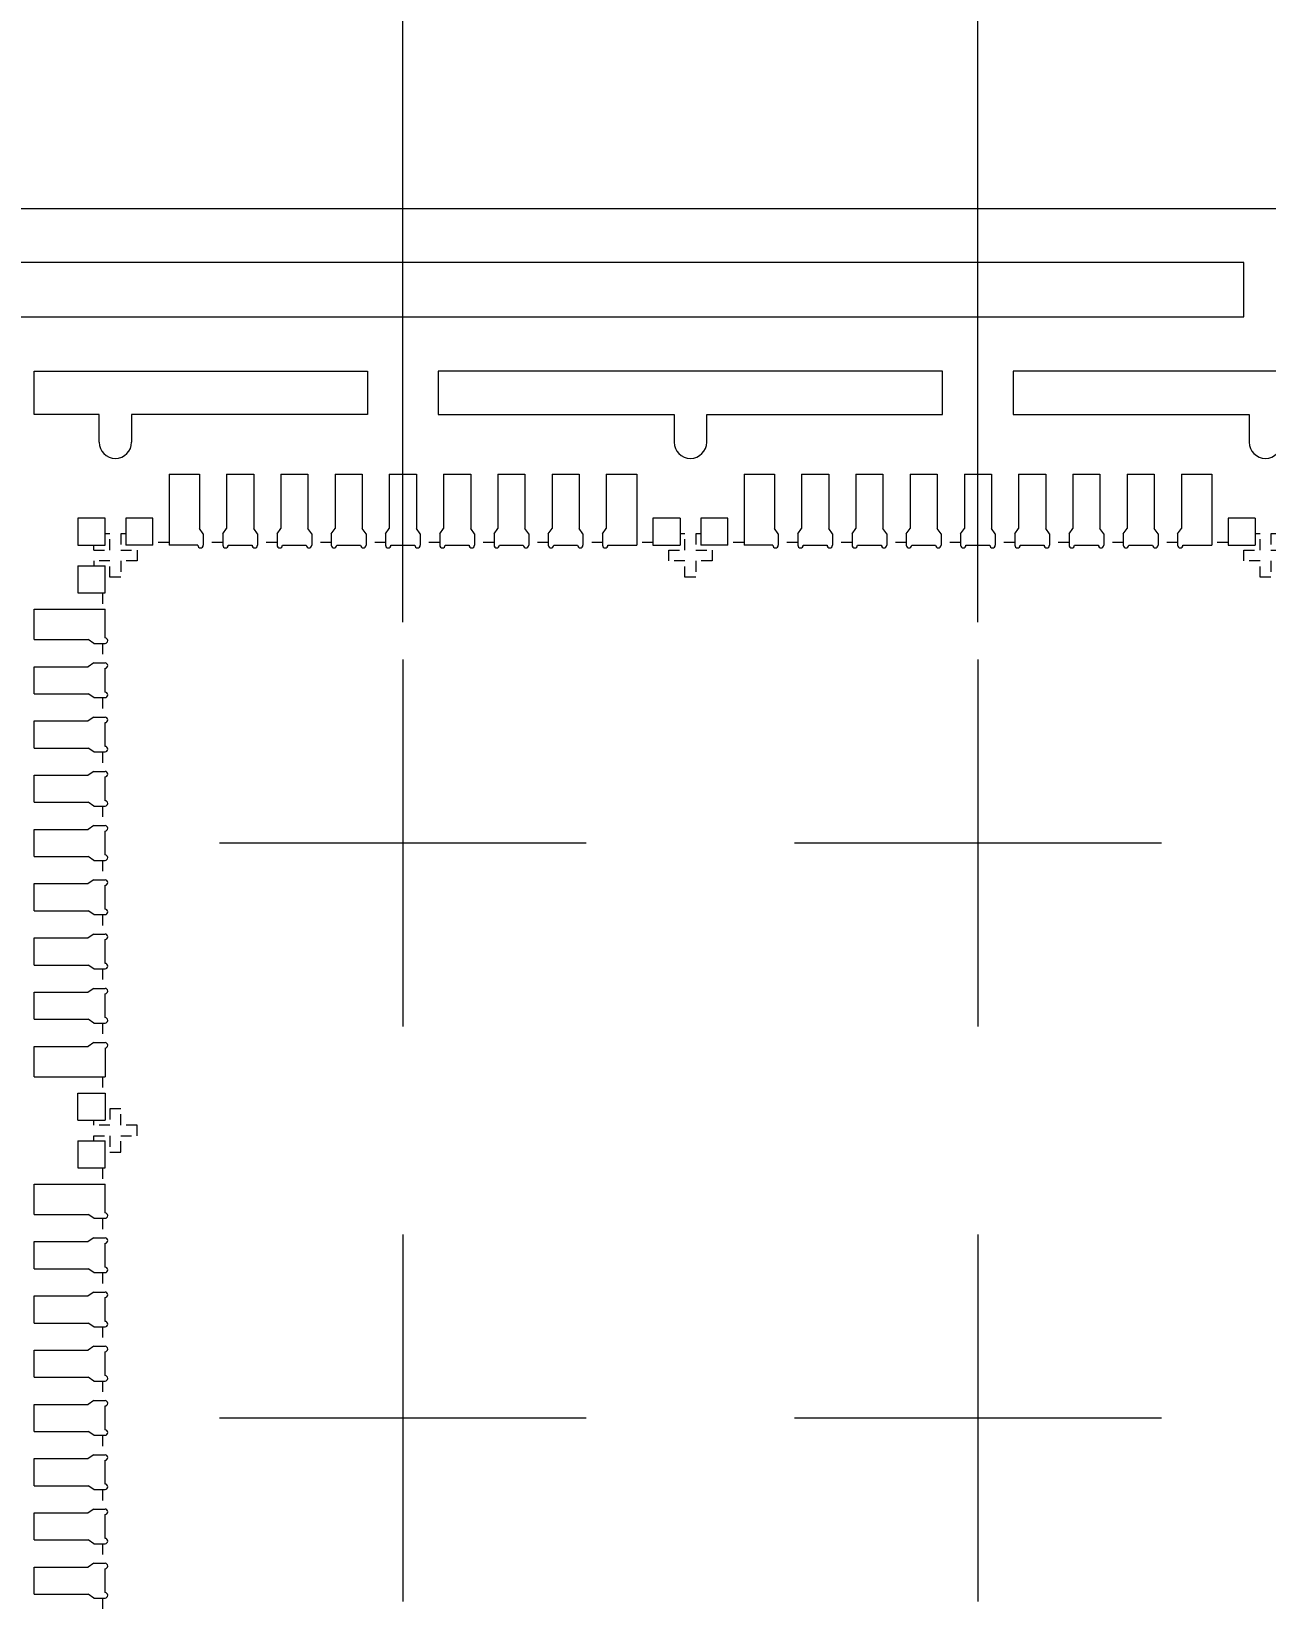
# Model space of a CAD drawing. Extents: x -6879 to 1236, y -1283 to -95.
# Drawn here: x -6788.49 to -6777.12, y -1083.48 to -1068.93 of the extents above; entities that cross this region are included whole.
import ezdxf

# ---------------------------------------------------------------- set-up
doc = ezdxf.new("R2010")
doc.units = 0
doc.header["$LTSCALE"] = 5
doc.header["$MEASUREMENT"] = 0
doc.header["$PDMODE"] = 3
for name, pattern in [('0', [0]), ('CENTER', [2, 1.25, -0.25, 0.25, -0.25]), ('HIDDEN', [0.375, 0.25, -0.125])]:
    doc.linetypes.add(name, pattern=pattern)
doc.layers.get('Defpoints').update_dxf_attribs({"linetype": 'CONTINUOUS'})
for name, color, linetype in [('1', 7, 'CONTINUOUS'), ('1D', 4, 'CONTINUOUS'), ('\\M+5B1EA\\M+5D7A2', 4, '0')]:
    doc.layers.add(name, color=color, linetype=linetype)
doc.layers.add('center', color=1, linetype='CONTINUOUS', lineweight=18)
doc.styles.add('\\M+5CBCE\\M+5CCE5', font='SimSun.ttf')
doc.styles.add('SIMPLEX', font='SIMPLEX')
doc.dimstyles.get("Standard").update_dxf_attribs({"dimscale": 0.12, "dimtxt": 1, "dimasz": 1, "dimexe": 0.3, "dimexo": 0.3, "dimgap": 0.3, "dimtad": 0, "dimdec": 3, "dimzin": 0, "dimdsep": 46, "dimtxsty": 'SIMPLEX', "dimcen": 0.5, "dimclrd": 256, "dimclre": 256, "dimclrt": 256, "dimadec": 0, "dimazin": 0, "dimtfac": 1, "dimtdec": 3, "dimtofl": 0, "dimtmove": 0, "dimatfit": 0, "dimfxl": 0, "dimtolj": 1, "dimtzin": 0, "dimlwd": -1, "dimlwe": -1, "dimarcsym": 0})

# ---------------------------------------------------------------- blocks, each defined once
blk = doc.blocks.new('*D62')
at = {"layer": '\\M+5B1EA\\M+5D7A2', "linetype": 'Continuous', "lineweight": 5}
for p, q in [((-6790.819, -1140.6), (-6790.819, -1149.597)), ((-6790.819, -1149.597), (-6789.361, -1149.837)), ((-6789.361, -1149.837), (-6789.361, -1150.077))]:
    blk.add_line(p, q, dxfattribs=at)
at = {"layer": 'Defpoints', "color": 0}
for p in [(-6756.069, -1068.076), (-6790.819, -1140.564), (-6789.361, -1150.077)]:
    blk.add_point(p, dxfattribs=at)
at = {"layer": '\\M+5B1EA\\M+5D7A2', "lineweight": 5, "insert": (-6789.361, -1152.097), "char_height": 0.96, "attachment_point": 5, "rotation": 90, "style": '\\M+5CBCE\\M+5CCE5'}
blk.add_mtext('\\A1;34.750', dxfattribs=at)

msp = doc.modelspace()

# ---------------------------------------------------------------- linework, layer by layer
at = {"layer": '1', "lineweight": 5}
for p, q in [((-6788.4689, -1072.4635, -0.0291), (-6788.4689, -1072.0635, -0.0291)), ((-6788.4689, -1072.0635, -0.0291), (-6785.3939, -1072.0635, -0.0291)), ((-6785.3939, -1072.0635, -0.0291), (-6785.3939, -1072.4635, -0.0291)), ((-6787.8689, -1072.4635, -0.0291), (-6788.4689, -1072.4635, -0.0291)), ((-6787.8689, -1072.7185, -0.0291), (-6787.8689, -1072.4635, -0.0291)), ((-6785.3939, -1072.4635, -0.0291), (-6787.5689, -1072.4635, -0.0291)), ((-6787.5689, -1072.4635, -0.0291), (-6787.5689, -1072.7185, -0.0291)), ((-6787.2239, -1073.0135, -0.0291), (-6787.2239, -1073.6685, -0.0291)), ((-6782.9139, -1073.0135, -0.0291), (-6782.9139, -1073.6685, -0.0291)), ((-6781.9239, -1073.0135, -0.0291), (-6781.9239, -1073.6685, -0.0291)), ((-6777.6139, -1073.0135, -0.0291), (-6777.6139, -1073.6685, -0.0291)), ((-6787.6239, -1073.4185, -0.0291), (-6787.6239, -1073.6685, -0.0291)), ((-6782.5139, -1073.4185, -0.0291), (-6782.5139, -1073.6685, -0.0291)), ((-6782.3239, -1073.4185, -0.0291), (-6782.3239, -1073.6685, -0.0291)), ((-6777.2139, -1073.4185, -0.0291), (-6777.2139, -1073.6685, -0.0291)), ((-6786.9089, -1073.5635, -0.0291), (-6786.9439, -1073.5135, -0.0291)), ((-6786.9089, -1073.5635, -0.0291), (-6786.9089, -1073.6685, -0.0291)), ((-6786.7289, -1073.5635, -0.0291), (-6786.6939, -1073.5135, -0.0291)), ((-6786.7289, -1073.5635, -0.0291), (-6786.7289, -1073.6685, -0.0291)), ((-6786.4089, -1073.5635, -0.0291), (-6786.4439, -1073.5135, -0.0291)), ((-6786.4089, -1073.5635, -0.0291), (-6786.4089, -1073.6685, -0.0291)), ((-6786.2289, -1073.5635, -0.0291), (-6786.1939, -1073.5135, -0.0291)), ((-6786.2289, -1073.5635, -0.0291), (-6786.2289, -1073.6685, -0.0291)), ((-6785.9089, -1073.5635, -0.0291), (-6785.9439, -1073.5135, -0.0291)), ((-6785.9089, -1073.5635, -0.0291), (-6785.9089, -1073.6685, -0.0291)), ((-6785.7289, -1073.5635, -0.0291), (-6785.6939, -1073.5135, -0.0291)), ((-6785.7289, -1073.5635, -0.0291), (-6785.7289, -1073.6685, -0.0291)), ((-6785.4089, -1073.5635, -0.0291), (-6785.4439, -1073.5135, -0.0291)), ((-6785.4089, -1073.5635, -0.0291), (-6785.4089, -1073.6685, -0.0291)), ((-6785.2289, -1073.5635, -0.0291), (-6785.1939, -1073.5135, -0.0291)), ((-6785.2289, -1073.5635, -0.0291), (-6785.2289, -1073.6685, -0.0291)), ((-6784.9089, -1073.5635, -0.0291), (-6784.9439, -1073.5135, -0.0291)), ((-6784.9089, -1073.5635, -0.0291), (-6784.9089, -1073.6685, -0.0291)), ((-6784.7289, -1073.5635, -0.0291), (-6784.6939, -1073.5135, -0.0291)), ((-6784.7289, -1073.5635, -0.0291), (-6784.7289, -1073.6685, -0.0291)), ((-6784.4089, -1073.5635, -0.0291), (-6784.4439, -1073.5135, -0.0291)), ((-6784.4089, -1073.5635, -0.0291), (-6784.4089, -1073.6685, -0.0291)), ((-6784.2289, -1073.5635, -0.0291), (-6784.1939, -1073.5135, -0.0291)), ((-6784.2289, -1073.5635, -0.0291), (-6784.2289, -1073.6685, -0.0291)), ((-6783.9089, -1073.5635, -0.0291), (-6783.9439, -1073.5135, -0.0291)), ((-6783.9089, -1073.5635, -0.0291), (-6783.9089, -1073.6685, -0.0291)), ((-6783.7289, -1073.5635, -0.0291), (-6783.6939, -1073.5135, -0.0291)), ((-6783.7289, -1073.5635, -0.0291), (-6783.7289, -1073.6685, -0.0291)), ((-6783.4089, -1073.5635, -0.0291), (-6783.4439, -1073.5135, -0.0291)), ((-6783.4089, -1073.5635, -0.0291), (-6783.4089, -1073.6685, -0.0291)), ((-6783.2289, -1073.5635, -0.0291), (-6783.1939, -1073.5135, -0.0291)), ((-6783.2289, -1073.5635, -0.0291), (-6783.2289, -1073.6685, -0.0291)), ((-6781.6089, -1073.5635, -0.0291), (-6781.6439, -1073.5135, -0.0291)), ((-6781.6089, -1073.5635, -0.0291), (-6781.6089, -1073.6685, -0.0291)), ((-6781.4289, -1073.5635, -0.0291), (-6781.3939, -1073.5135, -0.0291)), ((-6781.4289, -1073.5635, -0.0291), (-6781.4289, -1073.6685, -0.0291)), ((-6781.1089, -1073.5635, -0.0291), (-6781.1439, -1073.5135, -0.0291)), ((-6781.1089, -1073.5635, -0.0291), (-6781.1089, -1073.6685, -0.0291)), ((-6780.9289, -1073.5635, -0.0291), (-6780.8939, -1073.5135, -0.0291)), ((-6780.9289, -1073.5635, -0.0291), (-6780.9289, -1073.6685, -0.0291)), ((-6780.6089, -1073.5635, -0.0291), (-6780.6439, -1073.5135, -0.0291)), ((-6780.6089, -1073.5635, -0.0291), (-6780.6089, -1073.6685, -0.0291)), ((-6780.4289, -1073.5635, -0.0291), (-6780.3939, -1073.5135, -0.0291)), ((-6780.4289, -1073.5635, -0.0291), (-6780.4289, -1073.6685, -0.0291)), ((-6780.1089, -1073.5635, -0.0291), (-6780.1439, -1073.5135, -0.0291)), ((-6780.1089, -1073.5635, -0.0291), (-6780.1089, -1073.6685, -0.0291)), ((-6779.9289, -1073.5635, -0.0291), (-6779.8939, -1073.5135, -0.0291)), ((-6779.9289, -1073.5635, -0.0291), (-6779.9289, -1073.6685, -0.0291)), ((-6779.6089, -1073.5635, -0.0291), (-6779.6439, -1073.5135, -0.0291)), ((-6779.6089, -1073.5635, -0.0291), (-6779.6089, -1073.6685, -0.0291)), ((-6779.4289, -1073.5635, -0.0291), (-6779.3939, -1073.5135, -0.0291)), ((-6779.4289, -1073.5635, -0.0291), (-6779.4289, -1073.6685, -0.0291)), ((-6779.1089, -1073.5635, -0.0291), (-6779.1439, -1073.5135, -0.0291)), ((-6779.1089, -1073.5635, -0.0291), (-6779.1089, -1073.6685, -0.0291)), ((-6778.9289, -1073.5635, -0.0291), (-6778.8939, -1073.5135, -0.0291)), ((-6778.9289, -1073.5635, -0.0291), (-6778.9289, -1073.6685, -0.0291)), ((-6778.6089, -1073.5635, -0.0291), (-6778.6439, -1073.5135, -0.0291)), ((-6778.6089, -1073.5635, -0.0291), (-6778.6089, -1073.6685, -0.0291)), ((-6778.4289, -1073.5635, -0.0291), (-6778.3939, -1073.5135, -0.0291)), ((-6778.4289, -1073.5635, -0.0291), (-6778.4289, -1073.6685, -0.0291)), ((-6778.1089, -1073.5635, -0.0291), (-6778.1439, -1073.5135, -0.0291)), ((-6778.1089, -1073.5635, -0.0291), (-6778.1089, -1073.6685, -0.0291)), ((-6777.9289, -1073.5635, -0.0291), (-6777.8939, -1073.5135, -0.0291)), ((-6777.9289, -1073.5635, -0.0291), (-6777.9289, -1073.6685, -0.0291)), ((-6787.3739, -1073.6685, -0.0291), (-6787.6239, -1073.6685, -0.0291)), ((-6786.9589, -1073.6685, -0.0291), (-6787.2239, -1073.6685, -0.0291)), ((-6786.6789, -1073.6685, -0.0291), (-6786.4589, -1073.6685, -0.0291)), ((-6786.1789, -1073.6685, -0.0291), (-6785.9589, -1073.6685, -0.0291)), ((-6785.6789, -1073.6685, -0.0291), (-6785.4589, -1073.6685, -0.0291)), ((-6785.1789, -1073.6685, -0.0291), (-6784.9589, -1073.6685, -0.0291)), ((-6784.6789, -1073.6685, -0.0291), (-6784.4589, -1073.6685, -0.0291)), ((-6784.1789, -1073.6685, -0.0291), (-6783.9589, -1073.6685, -0.0291)), ((-6783.6789, -1073.6685, -0.0291), (-6783.4589, -1073.6685, -0.0291)), ((-6783.1789, -1073.6685, -0.0291), (-6782.9139, -1073.6685, -0.0291)), ((-6782.7639, -1073.6685, -0.0291), (-6782.5139, -1073.6685, -0.0291)), ((-6782.0739, -1073.6685, -0.0291), (-6782.3239, -1073.6685, -0.0291)), ((-6781.6589, -1073.6685, -0.0291), (-6781.9239, -1073.6685, -0.0291)), ((-6781.3789, -1073.6685, -0.0291), (-6781.1589, -1073.6685, -0.0291)), ((-6780.8789, -1073.6685, -0.0291), (-6780.6589, -1073.6685, -0.0291)), ((-6780.3789, -1073.6685, -0.0291), (-6780.1589, -1073.6685, -0.0291)), ((-6779.8789, -1073.6685, -0.0291), (-6779.6589, -1073.6685, -0.0291)), ((-6779.3789, -1073.6685, -0.0291), (-6779.1589, -1073.6685, -0.0291)), ((-6778.8789, -1073.6685, -0.0291), (-6778.6589, -1073.6685, -0.0291)), ((-6778.3789, -1073.6685, -0.0291), (-6778.1589, -1073.6685, -0.0291)), ((-6777.8789, -1073.6685, -0.0291), (-6777.6139, -1073.6685, -0.0291)), ((-6777.4639, -1073.6685, -0.0291), (-6777.2139, -1073.6685, -0.0291)), ((-6788.0639, -1073.8585, -0.0291), (-6787.8139, -1073.8585, -0.0291)), ((-6787.8139, -1074.1085, -0.0291), (-6787.8139, -1073.8585, -0.0291)), ((-6788.4689, -1074.2585, -0.0291), (-6787.8139, -1074.2585, -0.0291)), ((-6787.8139, -1074.5235, -0.0291), (-6787.8139, -1074.2585, -0.0291)), ((-6787.9189, -1074.5735, -0.0291), (-6787.9689, -1074.5385, -0.0291)), ((-6787.9189, -1074.5735, -0.0291), (-6787.8139, -1074.5735, -0.0291)), ((-6787.9189, -1074.7535, -0.0291), (-6787.9689, -1074.7885, -0.0291)), ((-6787.9189, -1074.7535, -0.0291), (-6787.8139, -1074.7535, -0.0291)), ((-6787.8139, -1075.0235, -0.0291), (-6787.8139, -1074.8035, -0.0291)), ((-6787.9189, -1075.0735, -0.0291), (-6787.9689, -1075.0385, -0.0291)), ((-6787.9189, -1075.0735, -0.0291), (-6787.8139, -1075.0735, -0.0291)), ((-6787.9189, -1075.2535, -0.0291), (-6787.9689, -1075.2885, -0.0291)), ((-6787.9189, -1075.2535, -0.0291), (-6787.8139, -1075.2535, -0.0291)), ((-6787.8139, -1075.5235, -0.0291), (-6787.8139, -1075.3035, -0.0291)), ((-6787.9189, -1075.5735, -0.0291), (-6787.9689, -1075.5385, -0.0291)), ((-6787.9189, -1075.5735, -0.0291), (-6787.8139, -1075.5735, -0.0291)), ((-6787.9189, -1075.7535, -0.0291), (-6787.9689, -1075.7885, -0.0291)), ((-6787.9189, -1075.7535, -0.0291), (-6787.8139, -1075.7535, -0.0291)), ((-6787.8139, -1076.0235, -0.0291), (-6787.8139, -1075.8035, -0.0291)), ((-6787.9189, -1076.0735, -0.0291), (-6787.9689, -1076.0385, -0.0291)), ((-6787.9189, -1076.0735, -0.0291), (-6787.8139, -1076.0735, -0.0291)), ((-6787.9189, -1076.2535, -0.0291), (-6787.9689, -1076.2885, -0.0291)), ((-6787.9189, -1076.2535, -0.0291), (-6787.8139, -1076.2535, -0.0291)), ((-6787.8139, -1076.5235, -0.0291), (-6787.8139, -1076.3035, -0.0291)), ((-6787.9189, -1076.5735, -0.0291), (-6787.9689, -1076.5385, -0.0291)), ((-6787.9189, -1076.5735, -0.0291), (-6787.8139, -1076.5735, -0.0291)), ((-6787.9189, -1076.7535, -0.0291), (-6787.9689, -1076.7885, -0.0291)), ((-6787.9189, -1076.7535, -0.0291), (-6787.8139, -1076.7535, -0.0291)), ((-6787.8139, -1077.0235, -0.0291), (-6787.8139, -1076.8035, -0.0291)), ((-6787.9189, -1077.0735, -0.0291), (-6787.9689, -1077.0385, -0.0291)), ((-6787.9189, -1077.0735, -0.0291), (-6787.8139, -1077.0735, -0.0291)), ((-6787.9189, -1077.2535, -0.0291), (-6787.9689, -1077.2885, -0.0291)), ((-6787.9189, -1077.2535, -0.0291), (-6787.8139, -1077.2535, -0.0291)), ((-6787.8139, -1077.5235, -0.0291), (-6787.8139, -1077.3035, -0.0291)), ((-6787.9189, -1077.5735, -0.0291), (-6787.9689, -1077.5385, -0.0291)), ((-6787.9189, -1077.5735, -0.0291), (-6787.8139, -1077.5735, -0.0291)), ((-6787.9189, -1077.7535, -0.0291), (-6787.9689, -1077.7885, -0.0291)), ((-6787.9189, -1077.7535, -0.0291), (-6787.8139, -1077.7535, -0.0291)), ((-6787.8139, -1078.0235, -0.0291), (-6787.8139, -1077.8035, -0.0291)), ((-6787.9189, -1078.0735, -0.0291), (-6787.9689, -1078.0385, -0.0291)), ((-6787.9189, -1078.0735, -0.0291), (-6787.8139, -1078.0735, -0.0291)), ((-6787.9189, -1078.2535, -0.0291), (-6787.9689, -1078.2885, -0.0291)), ((-6787.9189, -1078.2535, -0.0291), (-6787.8139, -1078.2535, -0.0291)), ((-6787.8139, -1078.3035, -0.0291), (-6787.8139, -1078.5685, -0.0291)), ((-6788.4689, -1078.5685, -0.0291), (-6787.8139, -1078.5685, -0.0291)), ((-6787.8139, -1078.7185, -0.0291), (-6787.8139, -1078.9685, -0.0291)), ((-6788.0639, -1078.9685, -0.0291), (-6787.8139, -1078.9685, -0.0291)), ((-6788.0639, -1079.1585, -0.0291), (-6787.8139, -1079.1585, -0.0291)), ((-6787.8139, -1079.4085, -0.0291), (-6787.8139, -1079.1585, -0.0291)), ((-6788.4689, -1079.5585, -0.0291), (-6787.8139, -1079.5585, -0.0291)), ((-6787.8139, -1079.8235, -0.0291), (-6787.8139, -1079.5585, -0.0291)), ((-6787.9189, -1079.8735, -0.0291), (-6787.9689, -1079.8385, -0.0291)), ((-6787.9189, -1079.8735, -0.0291), (-6787.8139, -1079.8735, -0.0291)), ((-6787.9189, -1080.0535, -0.0291), (-6787.9689, -1080.0885, -0.0291)), ((-6787.9189, -1080.0535, -0.0291), (-6787.8139, -1080.0535, -0.0291)), ((-6787.8139, -1080.3235, -0.0291), (-6787.8139, -1080.1035, -0.0291)), ((-6787.9189, -1080.3735, -0.0291), (-6787.9689, -1080.3385, -0.0291)), ((-6787.9189, -1080.3735, -0.0291), (-6787.8139, -1080.3735, -0.0291)), ((-6787.9189, -1080.5535, -0.0291), (-6787.9689, -1080.5885, -0.0291)), ((-6787.9189, -1080.5535, -0.0291), (-6787.8139, -1080.5535, -0.0291)), ((-6787.8139, -1080.8235, -0.0291), (-6787.8139, -1080.6035, -0.0291)), ((-6787.9189, -1080.8735, -0.0291), (-6787.9689, -1080.8385, -0.0291)), ((-6787.9189, -1080.8735, -0.0291), (-6787.8139, -1080.8735, -0.0291)), ((-6787.9189, -1081.0535, -0.0291), (-6787.9689, -1081.0885, -0.0291)), ((-6787.9189, -1081.0535, -0.0291), (-6787.8139, -1081.0535, -0.0291)), ((-6787.8139, -1081.3235, -0.0291), (-6787.8139, -1081.1035, -0.0291)), ((-6787.9189, -1081.3735, -0.0291), (-6787.9689, -1081.3385, -0.0291)), ((-6787.9189, -1081.3735, -0.0291), (-6787.8139, -1081.3735, -0.0291)), ((-6787.9189, -1081.5535, -0.0291), (-6787.9689, -1081.5885, -0.0291)), ((-6787.9189, -1081.5535, -0.0291), (-6787.8139, -1081.5535, -0.0291)), ((-6787.8139, -1081.8235, -0.0291), (-6787.8139, -1081.6035, -0.0291)), ((-6787.9189, -1081.8735, -0.0291), (-6787.9689, -1081.8385, -0.0291)), ((-6787.9189, -1081.8735, -0.0291), (-6787.8139, -1081.8735, -0.0291)), ((-6787.9189, -1082.0535, -0.0291), (-6787.9689, -1082.0885, -0.0291)), ((-6787.9189, -1082.0535, -0.0291), (-6787.8139, -1082.0535, -0.0291)), ((-6787.8139, -1082.3235, -0.0291), (-6787.8139, -1082.1035, -0.0291)), ((-6787.9189, -1082.3735, -0.0291), (-6787.9689, -1082.3385, -0.0291)), ((-6787.9189, -1082.3735, -0.0291), (-6787.8139, -1082.3735, -0.0291)), ((-6787.9189, -1082.5535, -0.0291), (-6787.9689, -1082.5885, -0.0291)), ((-6787.9189, -1082.5535, -0.0291), (-6787.8139, -1082.5535, -0.0291)), ((-6787.8139, -1082.8235, -0.0291), (-6787.8139, -1082.6035, -0.0291)), ((-6787.9189, -1082.8735, -0.0291), (-6787.9689, -1082.8385, -0.0291)), ((-6787.9189, -1082.8735, -0.0291), (-6787.8139, -1082.8735, -0.0291)), ((-6787.9189, -1083.0535, -0.0291), (-6787.9689, -1083.0885, -0.0291)), ((-6787.9189, -1083.0535, -0.0291), (-6787.8139, -1083.0535, -0.0291)), ((-6787.8139, -1083.3235, -0.0291), (-6787.8139, -1083.1035, -0.0291)), ((-6787.9189, -1083.3735, -0.0291), (-6787.9689, -1083.3385, -0.0291)), ((-6787.9189, -1083.3735, -0.0291), (-6787.8139, -1083.3735, -0.0291))]:
    msp.add_line(p, q, dxfattribs=at)
at = {"layer": '1', "color": 7, "lineweight": 5}
for p, q in [((-6787.2239, -1073.0135, -0.0291), (-6786.9439, -1073.0135, -0.0291)), ((-6786.9439, -1073.0135, -0.0291), (-6786.9439, -1073.5135, -0.0291)), ((-6786.6939, -1073.0135, -0.0291), (-6786.4439, -1073.0135, -0.0291)), ((-6786.6939, -1073.0135, -0.0291), (-6786.6939, -1073.5135, -0.0291)), ((-6786.4439, -1073.0135, -0.0291), (-6786.4439, -1073.5135, -0.0291)), ((-6786.1939, -1073.0135, -0.0291), (-6785.9439, -1073.0135, -0.0291)), ((-6786.1939, -1073.0135, -0.0291), (-6786.1939, -1073.5135, -0.0291)), ((-6785.9439, -1073.0135, -0.0291), (-6785.9439, -1073.5135, -0.0291)), ((-6785.6939, -1073.0135, -0.0291), (-6785.4439, -1073.0135, -0.0291)), ((-6785.6939, -1073.0135, -0.0291), (-6785.6939, -1073.5135, -0.0291)), ((-6785.4439, -1073.0135, -0.0291), (-6785.4439, -1073.5135, -0.0291)), ((-6785.1939, -1073.0135, -0.0291), (-6784.9439, -1073.0135, -0.0291)), ((-6785.1939, -1073.0135, -0.0291), (-6785.1939, -1073.5135, -0.0291)), ((-6784.9439, -1073.0135, -0.0291), (-6784.9439, -1073.5135, -0.0291)), ((-6784.6939, -1073.0135, -0.0291), (-6784.4439, -1073.0135, -0.0291)), ((-6784.6939, -1073.0135, -0.0291), (-6784.6939, -1073.5135, -0.0291)), ((-6784.4439, -1073.0135, -0.0291), (-6784.4439, -1073.5135, -0.0291)), ((-6784.1939, -1073.0135, -0.0291), (-6783.9439, -1073.0135, -0.0291)), ((-6784.1939, -1073.0135, -0.0291), (-6784.1939, -1073.5135, -0.0291)), ((-6783.9439, -1073.0135, -0.0291), (-6783.9439, -1073.5135, -0.0291)), ((-6783.6939, -1073.0135, -0.0291), (-6783.4439, -1073.0135, -0.0291)), ((-6783.6939, -1073.0135, -0.0291), (-6783.6939, -1073.5135, -0.0291)), ((-6783.4439, -1073.0135, -0.0291), (-6783.4439, -1073.5135, -0.0291)), ((-6783.1939, -1073.0135, -0.0291), (-6782.9139, -1073.0135, -0.0291)), ((-6783.1939, -1073.0135, -0.0291), (-6783.1939, -1073.5135, -0.0291)), ((-6781.9239, -1073.0135, -0.0291), (-6781.6439, -1073.0135, -0.0291)), ((-6781.6439, -1073.0135, -0.0291), (-6781.6439, -1073.5135, -0.0291)), ((-6781.3939, -1073.0135, -0.0291), (-6781.1439, -1073.0135, -0.0291)), ((-6781.3939, -1073.0135, -0.0291), (-6781.3939, -1073.5135, -0.0291)), ((-6781.1439, -1073.0135, -0.0291), (-6781.1439, -1073.5135, -0.0291)), ((-6780.8939, -1073.0135, -0.0291), (-6780.6439, -1073.0135, -0.0291)), ((-6780.8939, -1073.0135, -0.0291), (-6780.8939, -1073.5135, -0.0291)), ((-6780.6439, -1073.0135, -0.0291), (-6780.6439, -1073.5135, -0.0291)), ((-6780.3939, -1073.0135, -0.0291), (-6780.1439, -1073.0135, -0.0291)), ((-6780.3939, -1073.0135, -0.0291), (-6780.3939, -1073.5135, -0.0291)), ((-6780.1439, -1073.0135, -0.0291), (-6780.1439, -1073.5135, -0.0291)), ((-6779.8939, -1073.0135, -0.0291), (-6779.6439, -1073.0135, -0.0291)), ((-6779.8939, -1073.0135, -0.0291), (-6779.8939, -1073.5135, -0.0291)), ((-6779.6439, -1073.0135, -0.0291), (-6779.6439, -1073.5135, -0.0291)), ((-6779.3939, -1073.0135, -0.0291), (-6779.1439, -1073.0135, -0.0291)), ((-6779.3939, -1073.0135, -0.0291), (-6779.3939, -1073.5135, -0.0291)), ((-6779.1439, -1073.0135, -0.0291), (-6779.1439, -1073.5135, -0.0291)), ((-6778.8939, -1073.0135, -0.0291), (-6778.6439, -1073.0135, -0.0291)), ((-6778.8939, -1073.0135, -0.0291), (-6778.8939, -1073.5135, -0.0291)), ((-6778.6439, -1073.0135, -0.0291), (-6778.6439, -1073.5135, -0.0291)), ((-6778.3939, -1073.0135, -0.0291), (-6778.1439, -1073.0135, -0.0291)), ((-6778.3939, -1073.0135, -0.0291), (-6778.3939, -1073.5135, -0.0291)), ((-6778.1439, -1073.0135, -0.0291), (-6778.1439, -1073.5135, -0.0291)), ((-6777.8939, -1073.0135, -0.0291), (-6777.6139, -1073.0135, -0.0291)), ((-6777.8939, -1073.0135, -0.0291), (-6777.8939, -1073.5135, -0.0291)), ((-6788.4689, -1074.5385, -0.0291), (-6788.4689, -1074.2585, -0.0291)), ((-6788.4689, -1074.5385, -0.0291), (-6787.9689, -1074.5385, -0.0291)), ((-6788.4689, -1075.0385, -0.0291), (-6788.4689, -1074.7885, -0.0291)), ((-6788.4689, -1074.7885, -0.0291), (-6787.9689, -1074.7885, -0.0291)), ((-6788.4689, -1075.0385, -0.0291), (-6787.9689, -1075.0385, -0.0291)), ((-6788.4689, -1075.5385, -0.0291), (-6788.4689, -1075.2885, -0.0291)), ((-6788.4689, -1075.2885, -0.0291), (-6787.9689, -1075.2885, -0.0291)), ((-6788.4689, -1075.5385, -0.0291), (-6787.9689, -1075.5385, -0.0291)), ((-6788.4689, -1076.0385, -0.0291), (-6788.4689, -1075.7885, -0.0291)), ((-6788.4689, -1075.7885, -0.0291), (-6787.9689, -1075.7885, -0.0291)), ((-6788.4689, -1076.0385, -0.0291), (-6787.9689, -1076.0385, -0.0291)), ((-6788.4689, -1076.5385, -0.0291), (-6788.4689, -1076.2885, -0.0291)), ((-6788.4689, -1076.2885, -0.0291), (-6787.9689, -1076.2885, -0.0291)), ((-6788.4689, -1076.5385, -0.0291), (-6787.9689, -1076.5385, -0.0291)), ((-6788.4689, -1077.0385, -0.0291), (-6788.4689, -1076.7885, -0.0291)), ((-6788.4689, -1076.7885, -0.0291), (-6787.9689, -1076.7885, -0.0291)), ((-6788.4689, -1077.0385, -0.0291), (-6787.9689, -1077.0385, -0.0291)), ((-6788.4689, -1077.5385, -0.0291), (-6788.4689, -1077.2885, -0.0291)), ((-6788.4689, -1077.2885, -0.0291), (-6787.9689, -1077.2885, -0.0291)), ((-6788.4689, -1077.5385, -0.0291), (-6787.9689, -1077.5385, -0.0291)), ((-6788.4689, -1078.0385, -0.0291), (-6788.4689, -1077.7885, -0.0291)), ((-6788.4689, -1077.7885, -0.0291), (-6787.9689, -1077.7885, -0.0291)), ((-6788.4689, -1078.0385, -0.0291), (-6787.9689, -1078.0385, -0.0291)), ((-6788.4689, -1078.5685, -0.0291), (-6788.4689, -1078.2885, -0.0291)), ((-6788.4689, -1078.2885, -0.0291), (-6787.9689, -1078.2885, -0.0291)), ((-6788.4689, -1079.8385, -0.0291), (-6788.4689, -1079.5585, -0.0291)), ((-6788.4689, -1079.8385, -0.0291), (-6787.9689, -1079.8385, -0.0291)), ((-6788.4689, -1080.3385, -0.0291), (-6788.4689, -1080.0885, -0.0291)), ((-6788.4689, -1080.0885, -0.0291), (-6787.9689, -1080.0885, -0.0291)), ((-6788.4689, -1080.3385, -0.0291), (-6787.9689, -1080.3385, -0.0291)), ((-6788.4689, -1080.8385, -0.0291), (-6788.4689, -1080.5885, -0.0291)), ((-6788.4689, -1080.5885, -0.0291), (-6787.9689, -1080.5885, -0.0291)), ((-6788.4689, -1080.8385, -0.0291), (-6787.9689, -1080.8385, -0.0291)), ((-6788.4689, -1081.3385, -0.0291), (-6788.4689, -1081.0885, -0.0291)), ((-6788.4689, -1081.0885, -0.0291), (-6787.9689, -1081.0885, -0.0291)), ((-6788.4689, -1081.3385, -0.0291), (-6787.9689, -1081.3385, -0.0291)), ((-6788.4689, -1081.8385, -0.0291), (-6788.4689, -1081.5885, -0.0291)), ((-6788.4689, -1081.5885, -0.0291), (-6787.9689, -1081.5885, -0.0291)), ((-6788.4689, -1081.8385, -0.0291), (-6787.9689, -1081.8385, -0.0291)), ((-6788.4689, -1082.3385, -0.0291), (-6788.4689, -1082.0885, -0.0291)), ((-6788.4689, -1082.0885, -0.0291), (-6787.9689, -1082.0885, -0.0291)), ((-6788.4689, -1082.3385, -0.0291), (-6787.9689, -1082.3385, -0.0291)), ((-6788.4689, -1082.8385, -0.0291), (-6788.4689, -1082.5885, -0.0291)), ((-6788.4689, -1082.5885, -0.0291), (-6787.9689, -1082.5885, -0.0291)), ((-6788.4689, -1082.8385, -0.0291), (-6787.9689, -1082.8385, -0.0291)), ((-6788.4689, -1083.3385, -0.0291), (-6788.4689, -1083.0885, -0.0291)), ((-6788.4689, -1083.0885, -0.0291), (-6787.9689, -1083.0885, -0.0291)), ((-6788.4689, -1083.3385, -0.0291), (-6787.9689, -1083.3385, -0.0291))]:
    msp.add_line(p, q, dxfattribs=at)
at = {"layer": '1', "lineweight": 5, "elevation": -0.0291}
for points in [[(-6790.3189, -1071.5635), (-6777.3189, -1071.5635), (-6777.3189, -1071.0635), (-6790.3189, -1071.0635)], [(-6788.0639, -1073.6685), (-6787.8139, -1073.6685), (-6787.8139, -1073.4185), (-6788.0639, -1073.4185)]]:
    msp.add_lwpolyline(points, close=True, dxfattribs=at)
for points in [[(-6782.5689, -1072.7185, 1), (-6782.2689, -1072.7185), (-6782.2689, -1072.4635), (-6780.0939, -1072.4635), (-6780.0939, -1072.0635), (-6784.7439, -1072.0635), (-6784.7439, -1072.4635), (-6782.5689, -1072.4635)], [(-6777.2689, -1072.7185, 1), (-6776.9689, -1072.7185), (-6776.9689, -1072.4635), (-6774.7939, -1072.4635), (-6774.7939, -1072.0635), (-6779.4439, -1072.0635), (-6779.4439, -1072.4635), (-6777.2689, -1072.4635)]]:
    msp.add_lwpolyline(points, format="xyb", close=True, dxfattribs=at)
for points in [[(-6787.3739, -1073.6685), (-6787.3739, -1073.4185), (-6787.6239, -1073.4185)], [(-6782.5139, -1073.4185), (-6782.7639, -1073.4185), (-6782.7639, -1073.6685)], [(-6782.0739, -1073.6685), (-6782.0739, -1073.4185), (-6782.3239, -1073.4185)], [(-6777.2139, -1073.4185), (-6777.4639, -1073.4185), (-6777.4639, -1073.6685)], [(-6788.0639, -1073.8585), (-6788.0639, -1074.1085), (-6787.8139, -1074.1085)], [(-6788.0639, -1078.9685), (-6788.0639, -1078.7185), (-6787.8139, -1078.7185)], [(-6788.0639, -1079.1585), (-6788.0639, -1079.4085), (-6787.8139, -1079.4085)]]:
    msp.add_lwpolyline(points, dxfattribs=at)
at = {"layer": '1', "lineweight": 5}
for centre, radius, start, end in [((-6787.7189, -1072.7185, -0.0291), 0.15, 180, 360), ((-6786.9339, -1073.6685, -0.0291), 0.025, 180, 0), ((-6786.7039, -1073.6685, -0.0291), 0.025, 180, 0), ((-6786.4339, -1073.6685, -0.0291), 0.025, 180, 0), ((-6786.2039, -1073.6685, -0.0291), 0.025, 180, 0), ((-6785.9339, -1073.6685, -0.0291), 0.025, 180, 0), ((-6785.7039, -1073.6685, -0.0291), 0.025, 180, 0), ((-6785.4339, -1073.6685, -0.0291), 0.025, 180, 0), ((-6785.2039, -1073.6685, -0.0291), 0.025, 180, 0), ((-6784.9339, -1073.6685, -0.0291), 0.025, 180, 0), ((-6784.7039, -1073.6685, -0.0291), 0.025, 180, 0), ((-6784.4339, -1073.6685, -0.0291), 0.025, 180, 0), ((-6784.2039, -1073.6685, -0.0291), 0.025, 180, 0), ((-6783.9339, -1073.6685, -0.0291), 0.025, 180, 0), ((-6783.7039, -1073.6685, -0.0291), 0.025, 180, 0), ((-6783.4339, -1073.6685, -0.0291), 0.025, 180, 0), ((-6783.2039, -1073.6685, -0.0291), 0.025, 180, 0), ((-6781.6339, -1073.6685, -0.0291), 0.025, 180, 0), ((-6781.4039, -1073.6685, -0.0291), 0.025, 180, 0), ((-6781.1339, -1073.6685, -0.0291), 0.025, 180, 0), ((-6780.9039, -1073.6685, -0.0291), 0.025, 180, 0), ((-6780.6339, -1073.6685, -0.0291), 0.025, 180, 0), ((-6780.4039, -1073.6685, -0.0291), 0.025, 180, 0), ((-6780.1339, -1073.6685, -0.0291), 0.025, 180, 0), ((-6779.9039, -1073.6685, -0.0291), 0.025, 180, 0), ((-6779.6339, -1073.6685, -0.0291), 0.025, 180, 0), ((-6779.4039, -1073.6685, -0.0291), 0.025, 180, 0), ((-6779.1339, -1073.6685, -0.0291), 0.025, 180, 0), ((-6778.9039, -1073.6685, -0.0291), 0.025, 180, 0), ((-6778.6339, -1073.6685, -0.0291), 0.025, 180, 0), ((-6778.4039, -1073.6685, -0.0291), 0.025, 180, 0), ((-6778.1339, -1073.6685, -0.0291), 0.025, 180, 0), ((-6777.9039, -1073.6685, -0.0291), 0.025, 180, 0), ((-6787.8139, -1074.5485, -0.0291), 0.025, 270, 90), ((-6787.8139, -1074.7785, -0.0291), 0.025, 270, 90), ((-6787.8139, -1075.0485, -0.0291), 0.025, 270, 90), ((-6787.8139, -1075.2785, -0.0291), 0.025, 270, 90), ((-6787.8139, -1075.5485, -0.0291), 0.025, 270, 90), ((-6787.8139, -1075.7785, -0.0291), 0.025, 270, 90), ((-6787.8139, -1076.0485, -0.0291), 0.025, 270, 90), ((-6787.8139, -1076.2785, -0.0291), 0.025, 270, 90), ((-6787.8139, -1076.5485, -0.0291), 0.025, 270, 90), ((-6787.8139, -1076.7785, -0.0291), 0.025, 270, 90), ((-6787.8139, -1077.0485, -0.0291), 0.025, 270, 90), ((-6787.8139, -1077.2785, -0.0291), 0.025, 270, 90), ((-6787.8139, -1077.5485, -0.0291), 0.025, 270, 90), ((-6787.8139, -1077.7785, -0.0291), 0.025, 270, 90), ((-6787.8139, -1078.0485, -0.0291), 0.025, 270, 90), ((-6787.8139, -1078.2785, -0.0291), 0.025, 270, 90), ((-6787.8139, -1079.8485, -0.0291), 0.025, 270, 90), ((-6787.8139, -1080.0785, -0.0291), 0.025, 270, 90), ((-6787.8139, -1080.3485, -0.0291), 0.025, 270, 90), ((-6787.8139, -1080.5785, -0.0291), 0.025, 270, 90), ((-6787.8139, -1080.8485, -0.0291), 0.025, 270, 90), ((-6787.8139, -1081.0785, -0.0291), 0.025, 270, 90), ((-6787.8139, -1081.3485, -0.0291), 0.025, 270, 90), ((-6787.8139, -1081.5785, -0.0291), 0.025, 270, 90), ((-6787.8139, -1081.8485, -0.0291), 0.025, 270, 90), ((-6787.8139, -1082.0785, -0.0291), 0.025, 270, 90), ((-6787.8139, -1082.3485, -0.0291), 0.025, 270, 90), ((-6787.8139, -1082.5785, -0.0291), 0.025, 270, 90), ((-6787.8139, -1082.8485, -0.0291), 0.025, 270, 90), ((-6787.8139, -1083.0785, -0.0291), 0.025, 270, 90), ((-6787.8139, -1083.3485, -0.0291), 0.025, 270, 90)]:
    msp.add_arc(centre, radius, start, end, dxfattribs=at)
at = {"layer": '1D', "linetype": 'HIDDEN', "lineweight": 5, "ltscale": 0.02}
for p, q in [((-6787.7689, -1073.5635, -0.0291), (-6787.8139, -1073.5635, -0.0291)), ((-6787.7689, -1073.7135, -0.0291), (-6787.7689, -1073.5635, -0.0291)), ((-6787.6239, -1073.5635, -0.0291), (-6787.6689, -1073.5635, -0.0291)), ((-6787.6689, -1073.5635, -0.0291), (-6787.6689, -1073.7135, -0.0291)), ((-6787.9189, -1073.7135, -0.0291), (-6787.9189, -1073.6685, -0.0291)), ((-6787.9189, -1073.7135, -0.0291), (-6787.7689, -1073.7135, -0.0291)), ((-6787.6689, -1073.7135, -0.0291), (-6787.5189, -1073.7135, -0.0291)), ((-6787.5189, -1073.7135, -0.0291), (-6787.5189, -1073.8135, -0.0291)), ((-6787.2239, -1073.6435, -0.0291), (-6787.3739, -1073.6435, -0.0291)), ((-6786.7289, -1073.6435, -0.0291), (-6786.9089, -1073.6435, -0.0291)), ((-6786.2289, -1073.6435, -0.0291), (-6786.4089, -1073.6435, -0.0291)), ((-6785.7289, -1073.6435, -0.0291), (-6785.9089, -1073.6435, -0.0291)), ((-6785.2289, -1073.6435, -0.0291), (-6785.4089, -1073.6435, -0.0291)), ((-6784.7289, -1073.6435, -0.0291), (-6784.9089, -1073.6435, -0.0291)), ((-6784.2289, -1073.6435, -0.0291), (-6784.4089, -1073.6435, -0.0291)), ((-6783.7289, -1073.6435, -0.0291), (-6783.9089, -1073.6435, -0.0291)), ((-6783.2289, -1073.6435, -0.0291), (-6783.4089, -1073.6435, -0.0291)), ((-6782.7639, -1073.6435, -0.0291), (-6782.9139, -1073.6435, -0.0291)), ((-6781.9239, -1073.6435, -0.0291), (-6782.0739, -1073.6435, -0.0291)), ((-6781.4289, -1073.6435, -0.0291), (-6781.6089, -1073.6435, -0.0291)), ((-6780.9289, -1073.6435, -0.0291), (-6781.1089, -1073.6435, -0.0291)), ((-6780.4289, -1073.6435, -0.0291), (-6780.6089, -1073.6435, -0.0291)), ((-6779.9289, -1073.6435, -0.0291), (-6780.1089, -1073.6435, -0.0291)), ((-6779.4289, -1073.6435, -0.0291), (-6779.6089, -1073.6435, -0.0291)), ((-6778.9289, -1073.6435, -0.0291), (-6779.1089, -1073.6435, -0.0291)), ((-6778.4289, -1073.6435, -0.0291), (-6778.6089, -1073.6435, -0.0291)), ((-6777.9289, -1073.6435, -0.0291), (-6778.1089, -1073.6435, -0.0291)), ((-6777.4639, -1073.6435, -0.0291), (-6777.6139, -1073.6435, -0.0291)), ((-6787.7689, -1073.8135, -0.0291), (-6787.9189, -1073.8135, -0.0291)), ((-6787.9189, -1073.8135, -0.0291), (-6787.9189, -1073.8585, -0.0291)), ((-6787.7689, -1073.9635, -0.0291), (-6787.7689, -1073.8135, -0.0291)), ((-6787.5189, -1073.8135, -0.0291), (-6787.6689, -1073.8135, -0.0291)), ((-6787.6689, -1073.8135, -0.0291), (-6787.6689, -1073.9635, -0.0291)), ((-6787.6689, -1073.9635, -0.0291), (-6787.7689, -1073.9635, -0.0291)), ((-6787.8389, -1074.1085, -0.0291), (-6787.8389, -1074.2585, -0.0291)), ((-6787.8389, -1074.5735, -0.0291), (-6787.8389, -1074.7535, -0.0291)), ((-6787.8389, -1075.0735, -0.0291), (-6787.8389, -1075.2535, -0.0291)), ((-6787.8389, -1075.5735, -0.0291), (-6787.8389, -1075.7535, -0.0291)), ((-6787.8389, -1076.0735, -0.0291), (-6787.8389, -1076.2535, -0.0291)), ((-6787.8389, -1076.5735, -0.0291), (-6787.8389, -1076.7535, -0.0291)), ((-6787.8389, -1077.0735, -0.0291), (-6787.8389, -1077.2535, -0.0291)), ((-6787.8389, -1077.5735, -0.0291), (-6787.8389, -1077.7535, -0.0291)), ((-6787.8389, -1078.0735, -0.0291), (-6787.8389, -1078.2535, -0.0291)), ((-6787.8389, -1078.5685, -0.0291), (-6787.8389, -1078.7185, -0.0291)), ((-6787.8389, -1079.4085, -0.0291), (-6787.8389, -1079.5585, -0.0291)), ((-6787.8389, -1079.8735, -0.0291), (-6787.8389, -1080.0535, -0.0291)), ((-6787.8389, -1080.3735, -0.0291), (-6787.8389, -1080.5535, -0.0291)), ((-6787.8389, -1080.8735, -0.0291), (-6787.8389, -1081.0535, -0.0291)), ((-6787.8389, -1081.3735, -0.0291), (-6787.8389, -1081.5535, -0.0291)), ((-6787.8389, -1081.8735, -0.0291), (-6787.8389, -1082.0535, -0.0291)), ((-6787.8389, -1082.3735, -0.0291), (-6787.8389, -1082.5535, -0.0291)), ((-6787.8389, -1082.8735, -0.0291), (-6787.8389, -1083.0535, -0.0291)), ((-6787.8389, -1083.3735, -0.0291), (-6787.8389, -1083.5535, -0.0291))]:
    msp.add_line(p, q, dxfattribs=at)
at = {"layer": '1D', "color": 1, "lineweight": 5, "elevation": -0.0291}
msp.add_lwpolyline([(-6718.8189, -1140.5635), (-6790.8189, -1140.5635), (-6790.8189, -1070.5635), (-6718.8189, -1070.5635)], dxfattribs=at)
at = {"layer": '1D', "linetype": 'HIDDEN', "lineweight": 5, "ltscale": 0.02, "elevation": -0.0291}
for points in [[(-6782.3239, -1073.5635), (-6782.3689, -1073.5635), (-6782.3689, -1073.7135), (-6782.2189, -1073.7135), (-6782.2189, -1073.8135), (-6782.3689, -1073.8135), (-6782.3689, -1073.9635), (-6782.4689, -1073.9635), (-6782.4689, -1073.8135), (-6782.6189, -1073.8135), (-6782.6189, -1073.7135), (-6782.4689, -1073.7135), (-6782.4689, -1073.5635), (-6782.5139, -1073.5635)], [(-6777.0239, -1073.5635), (-6777.0689, -1073.5635), (-6777.0689, -1073.7135), (-6776.9189, -1073.7135), (-6776.9189, -1073.8135), (-6777.0689, -1073.8135), (-6777.0689, -1073.9635), (-6777.1689, -1073.9635), (-6777.1689, -1073.8135), (-6777.3189, -1073.8135), (-6777.3189, -1073.7135), (-6777.1689, -1073.7135), (-6777.1689, -1073.5635), (-6777.2139, -1073.5635)], [(-6787.9189, -1079.1585), (-6787.9189, -1079.1135), (-6787.7689, -1079.1135), (-6787.7689, -1079.2635), (-6787.6689, -1079.2635), (-6787.6689, -1079.1135), (-6787.5189, -1079.1135), (-6787.5189, -1079.0135), (-6787.6689, -1079.0135), (-6787.6689, -1078.8635), (-6787.7689, -1078.8635), (-6787.7689, -1079.0135), (-6787.9189, -1079.0135), (-6787.9189, -1078.9685)]]:
    msp.add_lwpolyline(points, dxfattribs=at)
at = {"layer": '\\M+5B1EA\\M+5D7A2', "lineweight": 5}
for p, q in [((-6785.0689, -1074.3778, -0.0291), (-6785.0689, -1060.6461, -0.0291)), ((-6779.7689, -1074.3778, -0.0291), (-6779.7689, -1060.6461, -0.0291))]:
    msp.add_line(p, q, dxfattribs=at)
at = {"layer": 'center', "color": 1, "linetype": 'CENTER', "lineweight": 5}
for p, q in [((-6785.0689, -1074.7228, -0.0291), (-6785.0689, -1078.1042, -0.0291)), ((-6779.7689, -1074.7228, -0.0291), (-6779.7689, -1078.1042, -0.0291)), ((-6786.7597, -1076.4135, -0.0291), (-6783.3782, -1076.4135, -0.0291)), ((-6781.4597, -1076.4135, -0.0291), (-6778.0782, -1076.4135, -0.0291)), ((-6785.0689, -1080.0228, -0.0291), (-6785.0689, -1083.4042, -0.0291)), ((-6779.7689, -1080.0228, -0.0291), (-6779.7689, -1083.4042, -0.0291)), ((-6786.7597, -1081.7135, -0.0291), (-6783.3782, -1081.7135, -0.0291)), ((-6781.4597, -1081.7135, -0.0291), (-6778.0782, -1081.7135, -0.0291))]:
    msp.add_line(p, q, dxfattribs=at)

# ---------------------------------------------------------------- dimensions: what is measured, and where the dimension line sits
at = {"layer": '\\M+5B1EA\\M+5D7A2', "lineweight": 5}
dim = msp.add_ordinate_dim(feature_location=(-6790.8189, -1140.5635, -0.0291), offset=(1.458, -9.5133), dtype=1, origin=(-6756.0689, -1068.0755, -0.0291), dimstyle='Standard', override={"dimtxt": 8, "dimtxsty": '\\M+5CBCE\\M+5CCE5', "dimtfillclr": 256, "dimlwe": 5, "dimarcsym": 2}, dxfattribs=at)
dim.commit()
dim.dimension.update_dxf_attribs({"geometry": '*D62', "text_midpoint": (-6789.361, -1152.0972, -0.0291)})

doc.saveas('drawing.dxf')
